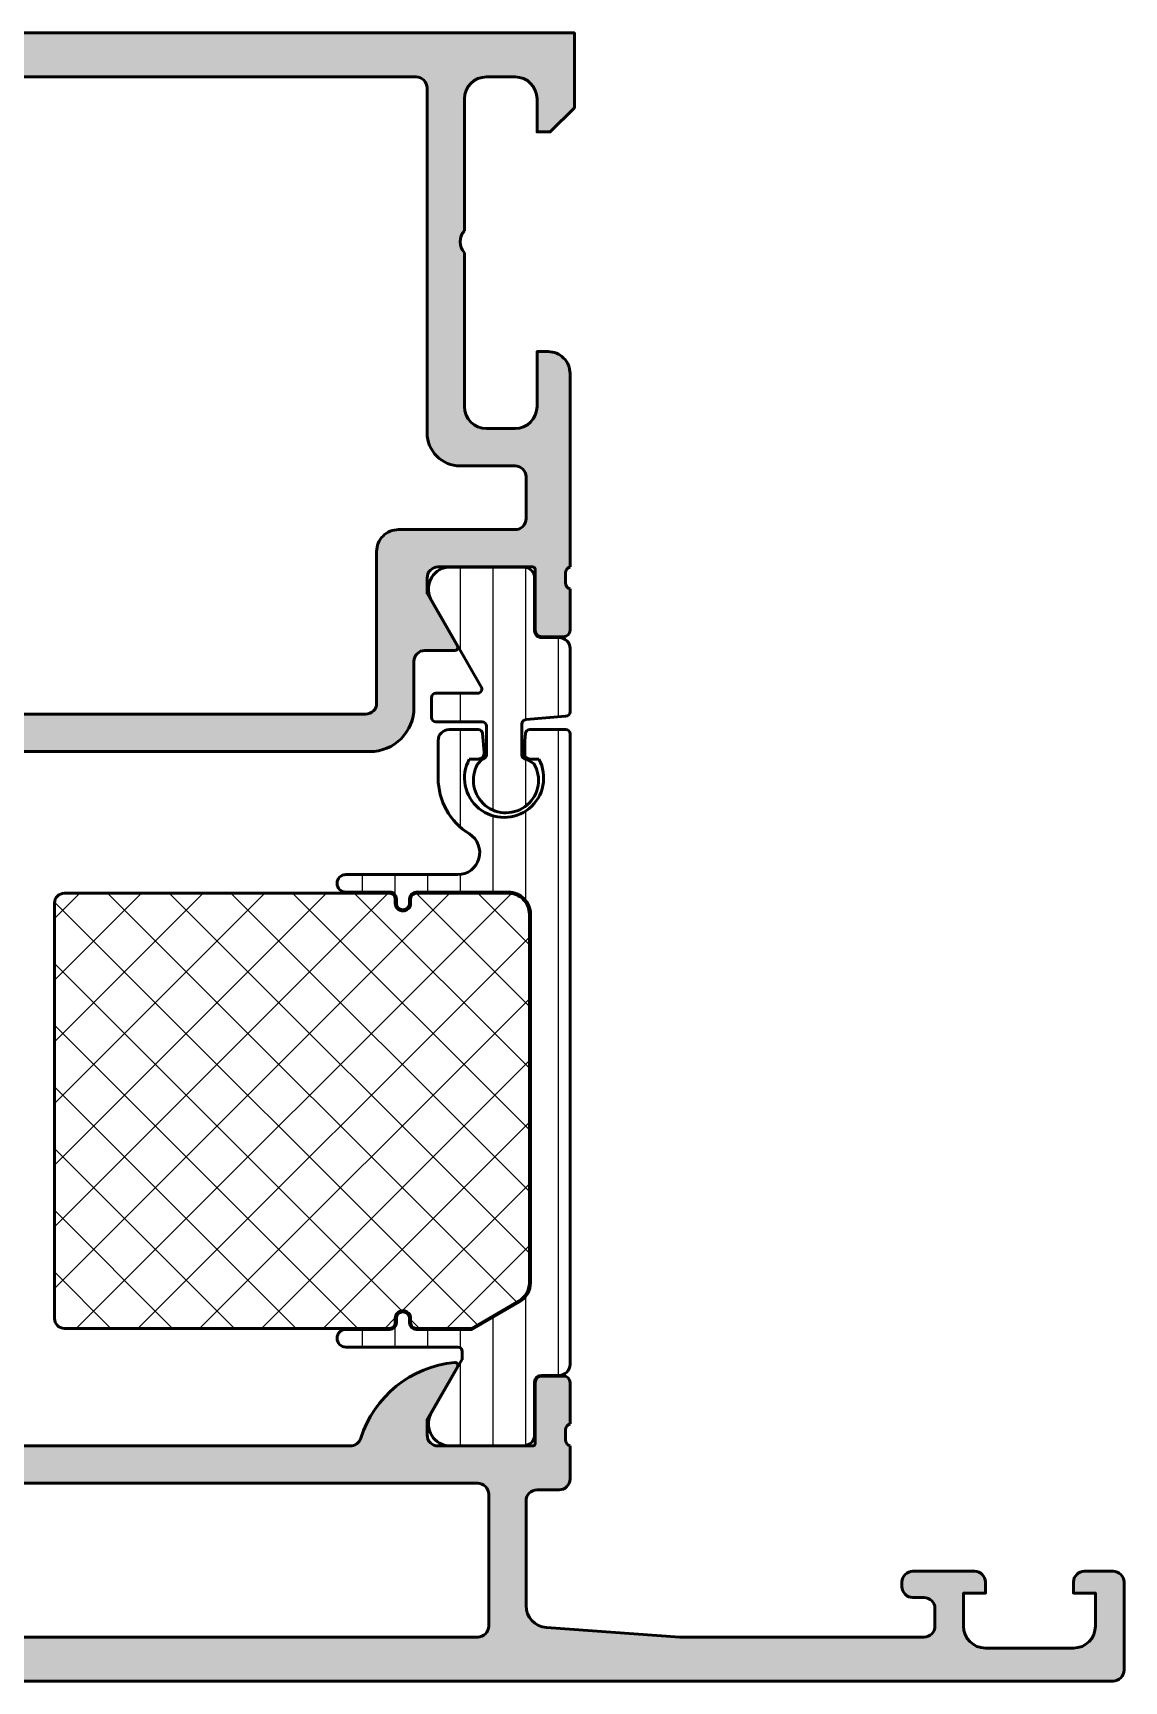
# Model space of a CAD drawing. Extents: x 5 to 103, y 0 to 75.
# Drawn here: x 53.4 to 103, y 0 to 75 of the extents above; entities that cross this region are included whole.
import ezdxf

# ---------------------------------------------------------------- set-up
doc = ezdxf.new("R2010")
doc.units = 0
for name, color, linetype, lineweight in [('0S-Alu contour', 7, 'Continuous', 50), ('0S-Alu hatch', 252, 'Continuous', 25), ('0S-Plastic contour', 254, 'Continuous', 50), ('0S-Plastic hatch', 253, 'Continuous', 25), ('0S-PT contour', 91, 'Continuous', 50), ('0S-PT hatch', 103, 'Continuous', 25)]:
    doc.layers.add(name, color=color, linetype=linetype, lineweight=lineweight)
pattern_1 = [(90, (0, 0), (-1.4859, 0), [])]

# ---------------------------------------------------------------- blocks, each defined once
blk = doc.blocks.new('398150__BE227CD5_5D84_443B_B00A_C9797E81A49F_')
at = {"layer": '0S-Alu hatch'}
h = blk.add_hatch(color=256, dxfattribs=at)
edge = h.paths.add_edge_path()
edge.add_line((20.00026401343152, 66.0000610314205), (20.00026401343143, 65.70002746580934))
edge.add_arc((20.50026401366356, 65.70002746581957), 0.5000000002321201, 180, 269.9982514709477)
edge.add_line((20.50024875486903, 65.20002746582028), (23.00000000000023, 65.20002746582016))
edge.add_line((23.00000000000023, 65.20002746582016), (23.00000000000034, 58.50002936000881))
edge.add_ellipse((22.47497580304791, 58.00002193737366), major_axis=(-0.7250226410780467, 0), ratio=1, start_angle=136.3989482371621, end_angle=223.6019249855907, ccw=False)
edge.add_line((23.00000762035856, 57.50002251648674), (22.99999999875553, 50.69907560280582))
edge.add_ellipse((22.92116355221252, 50.43155501081272), major_axis=(-0.2788950563274118, 0), ratio=1, start_angle=178.8354106259032, end_angle=253.58012358051332, ccw=False)
edge.add_line((23.20000099875554, 50.42588660281435), (23.20000099875553, 49.97229260281433))
edge.add_ellipse((22.92113290311233, 49.96663194333727), major_axis=(-0.2789255417371754, 0), ratio=1, start_angle=106.42459455535851, end_angle=181.1628700728862, ccw=False)
edge.add_line((22.99999999875553, 49.69908860281432), (22.99999999875553, 47.81907760280581))
edge.add_arc((23.29999999875552, 47.81907760280581), 0.2999999999999971, 180, 270.0000000000027)
edge.add_line((23.29999999875554, 47.5190776028058), (24.27997431779832, 47.51907760280581))
edge.add_arc((24.27997431779831, 47.81907760280581), 0.3000000000000043, 270.0000000000027, 360)
edge.add_line((24.57997431779831, 47.81907760280581), (24.5799743177983, 50.57907560280581))
edge.add_ellipse((24.69997431774082, 50.5790756028058), major_axis=(-0.119999999942511, 0), ratio=1, start_angle=270.0000000000017, end_angle=360, ccw=False)
edge.add_line((24.69997431774081, 50.69907560274831), (29.00000000000031, 50.69909644331673))
edge.add_ellipse((29.00001032011099, 50.19910676342771), major_axis=(-0.499989679995526, 0), ratio=1, start_angle=179.9988173777202, end_angle=270.0011826219806, ccw=False)
edge.add_line((29.5, 50.19909644331712), (29.49999999999988, 49.49908423628645))
edge.add_line((29.49999999999988, 49.49908423628645), (28.11175537109273, 47.0945737382387))
edge.add_arc((28.23870596663835, 47.03788335172176), 0.1390332824644127, 155.9366245846284, 266.6097434881934)
edge.add_line((28.2304840087885, 46.89909339155913), (29.59999999875592, 46.89909339155874))
edge.add_ellipse((29.59999999875615, 46.39909339155977), major_axis=(-0.4999999999989626, 0), ratio=1, start_angle=180, end_angle=270.0000000000257, ccw=False)
edge.add_line((30.0999999987551, 46.39909339155979), (30.09999999875603, 44.29876862816139))
edge.add_arc((32.09999999875595, 44.29876862816107), 1.999999999999914, 180, 269.9999999999878)
edge.add_line((32.09999999875552, 42.29876862816116), (68.70000305175542, 42.29876862816077))
edge.add_arc((68.70000305175614, 44.29876862816139), 2.000000000000618, 269.9999999999793, 360)
edge.add_line((70.70000305175677, 44.29876862816139), (70.70000305175678, 46.39909339155868))
edge.add_ellipse((71.20000305175648, 46.39909339155897), major_axis=(-0.4999999999997016, 0), ratio=1, start_angle=270.0000000000456, end_angle=360, ccw=False)
edge.add_line((71.2000030517561, 46.89909339155867), (72.56953430175744, 46.89909339155879))
edge.add_arc((72.56129753257002, 47.0378923476637), 0.1390431392858264, 273.3961299493295, 384.0575019778553)
edge.add_line((72.68826293945314, 47.09457373823826), (71.30001831054585, 49.49908423628612))
edge.add_line((71.30001831054585, 49.49908423628612), (71.30001831054632, 50.19909644332698))
edge.add_ellipse((71.8000030538529, 50.19911170350254), major_axis=(-0.4999847435394639, 0), ratio=1, start_angle=-90.00699432660087, end_angle=0.0017487408159126971, ccw=False)
edge.add_line((71.80006408900441, 50.6990964433166), (76.10002873271398, 50.69907560274825))
edge.add_ellipse((76.10002873271398, 50.57907560274824), major_axis=(-0.1200000000000116, 0), ratio=1, start_angle=180, end_angle=270, ccw=False)
edge.add_line((76.22002873271398, 50.57907560274824), (76.22002873271398, 47.81907760274824))
edge.add_arc((76.52002873271398, 47.81907760274823), 0.2999999999999943, 180, 270)
edge.add_line((76.52002873271398, 47.51907760274824), (77.50000305175676, 47.51907760274824))
edge.add_arc((77.50000305175676, 47.81907760274825), 0.3000000000000078, 270, 360)
edge.add_line((77.80000305175678, 47.81907760274825), (77.80000305175678, 49.69908860275676))
edge.add_ellipse((77.87887014739992, 49.96663194327969), major_axis=(-0.2789255417371315, 0), ratio=1, start_angle=-1.1628700728924741, end_angle=73.57540544464848, ccw=False)
edge.add_line((77.60000205175677, 49.97229260275678), (77.60000205175677, 50.42588660275676))
edge.add_ellipse((77.87883949829981, 50.43155501075514), major_axis=(-0.2788950563274235, 0), ratio=1, start_angle=-73.58012358050843, end_angle=1.16458937409692, ccw=False)
edge.add_line((77.80000305175678, 50.69907560274824), (77.80000305175827, 59.50001525878855))
edge.add_arc((76.80000305164091, 59.50001525878811), 1.000000000117344, 0, 90.00087426481868)
edge.add_line((76.79998779284129, 60.50001525878903), (76.30000305175736, 60.50001525878889))
edge.add_line((76.30000305175736, 60.50001525878889), (76.30000305175794, 58.0000152587889))
edge.add_ellipse((75.29991565428485, 58.00010265625124), major_axis=(-1.000087401291919, 0), ratio=1, start_angle=90.00501389831152, end_angle=179.9949929319336, ccw=False)
edge.add_line((75.30000317096703, 57.00001525878857), (73.99995434284199, 57.00001525878892))
edge.add_ellipse((74.00001314057084, 58.00007405651765), major_axis=(-1.000058799457211, 0), ratio=1, start_angle=0.0033686637580103707, end_angle=89.99663133636528, ccw=False)
edge.add_line((72.99995434284212, 58.00001525878665), (72.99995434284197, 65.00001526018417))
edge.add_ellipse((73.52492478227374, 65.4999836617555), major_axis=(-0.7249568020558169, 0), ratio=1, start_angle=-43.60785378749159, end_angle=43.602621782706706, ccw=False)
edge.add_line((73.00000000000021, 65.99999999929067), (72.99999999999945, 71.9999999999992))
edge.add_ellipse((74.00005492741286, 71.99994507258641), major_axis=(-1.000054928921843, 0), ratio=1, start_angle=270.00314693606, end_angle=359.99685306376585, ccw=False)
edge.add_line((74.00000000000036, 72.99999999999982), (75.30000305175837, 72.9999999999993))
edge.add_ellipse((75.29997722375062, 71.9999741719921), major_axis=(-1.00002582834073, 0), ratio=1, start_angle=180.0014797973691, end_angle=269.9985202023832, ccw=False)
edge.add_line((76.30000305175781, 71.99999999999554), (76.30000305175724, 70.49999999999977))
edge.add_line((76.30000305175724, 70.49999999999977), (76.89999389648327, 70.50000000000027))
edge.add_line((76.89999389648327, 70.50000000000027), (78.00000000000045, 71.6000061035143))
edge.add_line((78.00000000000045, 71.6000061035143), (78, 74.99999999999991))
edge.add_line((78, 74.99999999999991), (30.5002640134316, 74.99999999999973))
edge.add_arc((30.50028493701999, 74.49997907641107), 0.5000209240264388, 90.00239756628012, 179.9976024336429)
edge.add_line((30.00026401343133, 74.50000000000011), (30.00026401343132, 66.99999999999993))
edge.add_ellipse((29.50029453007858, 66.99996948055868), major_axis=(-0.4999694842842396, 0), ratio=1, start_angle=89.9930054588259, end_angle=180.0034974838206, ccw=False)
edge.add_line((29.50023349491744, 66.49999999999997), (20.50026401342632, 66.49999999999923))
edge.add_arc((20.50026401343115, 65.99999999627431), 0.5000000037249209, 90.00000000055367, 179.993005887432)
edge = h.paths.add_edge_path()
edge.add_ellipse((32.20029758276723, 72.499987792968), major_axis=(-0.5000305185099218, 0), ratio=1, start_angle=270.00349684403585, end_angle=359.99650315784504, ccw=False)
edge.add_line((32.20026706518374, 73.00001831054665), (70.80001220309043, 72.99998779317873))
edge.add_ellipse((70.80004272253701, 72.50001830961585), major_axis=(-0.499969484494379, 0), ratio=1, start_angle=179.9930054594119, end_angle=270.0034974844233, ccw=False)
edge.add_line((71.3000122033059, 72.49995727445986), (71.30001220703129, 56.8000106811515))
edge.add_arc((72.80001220703072, 56.8000106811515), 1.499999999999431, 180, 270.0000000000005)
edge.add_line((72.80001220703073, 55.30001068115208), (75.3000030517578, 55.30001068115208))
edge.add_ellipse((75.30000305175776, 54.80001068115246), major_axis=(-0.4999999999996101, 0), ratio=1, start_angle=180, end_angle=269.9999999999951, ccw=False)
edge.add_line((75.80000305175736, 54.80001068115242), (75.80000305175713, 52.89909644331646))
edge.add_ellipse((75.30000305175753, 52.89909644331646), major_axis=(-0.499999999999595, 0), ratio=1, start_angle=90.00000000000807, end_angle=180, ccw=False)
edge.add_line((75.3000030517576, 52.39909644331686), (70.00092949662229, 52.39909644331677))
edge.add_arc((70.0009274475944, 51.39818730625994), 1.000909137058925, 89.99988270598647, 180.0001172906019)
edge.add_line((69.00001831053758, 51.39818525722986), (69.00000305175676, 44.49874116234029))
edge.add_ellipse((68.49999232068394, 44.49878241257775), major_axis=(-0.5000107327743628, 0), ratio=1, start_angle=90.0012296638372, end_angle=179.9952731724382, ccw=False)
edge.add_line((68.50000305175561, 43.99877167991855), (32.29999795146663, 43.99877167991837))
edge.add_ellipse((32.30000868249468, 44.49878036523894), major_axis=(-0.5000086854357254, 0), ratio=1, start_angle=0.004726827561796654, end_angle=89.9987703361254, ccw=False)
edge.add_line((31.79999999876049, 44.49873911517028), (31.79998473998023, 51.39909744789301))
edge.add_arc((30.80001000428273, 51.3990762505277), 0.9999747359221768, 0.0012145502538139, 90.0014491386028)
edge.add_line((30.79998471268178, 52.39905098613004), (25.20000326079588, 52.4003497470638))
edge.add_ellipse((25.20000326079586, 52.90034974706365), major_axis=(-0.4999999999998508, 0), ratio=1, start_angle=0, end_angle=90.00000000000318, ccw=False)
edge.add_line((24.70000326079599, 52.9003497470636), (24.70000326079591, 54.20001458147684))
edge.add_line((24.70000326079591, 54.20001458147684), (25.50000762035859, 55.00001894103898))
edge.add_line((25.50000762035859, 55.00001894103898), (25.50000762035862, 61.00002493940139))
edge.add_line((25.50000762035862, 61.00002493940139), (24.70000326079619, 61.80002929896392))
edge.add_line((24.70000326079619, 61.80002929896392), (24.70001455071077, 64.30001325213192))
edge.add_ellipse((25.20001455071042, 64.30001220703029), major_axis=(-0.5000000000007426, 0), ratio=1, start_angle=270.00000000014654, end_angle=359.9998802401752, ccw=False)
edge.add_line((25.20001455070914, 64.80001220703103), (30.70026706512218, 64.8000122069622))
edge.add_arc((30.70027874519627, 65.80000052695526), 0.9999883200612565, 269.9993307732334, 360.000669226757)
edge.add_line((31.70026706518931, 65.80001220703147), (31.70026706518858, 72.50001831053508))
at = {"layer": '0S-Alu contour', "color": 7}
for points in [[(76.30000305175781, 71.99999999999554), (76.30000305175724, 70.49999999999977), (76.89999389648327, 70.50000000000027), (78.00000000000045, 71.6000061035143), (78, 74.99999999999991), (30.5002640134316, 74.99999999999973)], [(32.20026706518374, 73.00001831054665), (70.80001220309043, 72.99998779317873)], [(74.00000000000036, 72.99999999999982), (75.30000305175837, 72.9999999999993)], [(71.3000122033059, 72.49995727445986), (71.30001220703129, 56.8000106811515)], [(73.00000000000021, 65.99999999929067), (72.99999999999945, 71.9999999999992)], [(72.99995434284212, 58.00001525878665), (72.99995434284197, 65.00001526018417)], [(76.79998779284129, 60.50001525878903), (76.30000305175736, 60.50001525878889), (76.30000305175794, 58.0000152587889)], [(77.80000305175678, 50.69907560274824), (77.80000305175827, 59.50001525878855)], [(75.30000317096703, 57.00001525878857), (73.99995434284199, 57.00001525878892)], [(72.80001220703073, 55.30001068115208), (75.3000030517578, 55.30001068115208)], [(75.80000305175736, 54.80001068115242), (75.80000305175713, 52.89909644331646)], [(75.3000030517576, 52.39909644331686), (70.00092949662229, 52.39909644331677)], [(69.00001831053758, 51.39818525722986), (69.00000305175676, 44.49874116234029)], [(71.80006408900441, 50.6990964433166), (76.10002873271398, 50.69907560274825)], [(76.22002873271398, 50.57907560274824), (76.22002873271398, 47.81907760274824)], [(77.60000205175677, 49.97229260275678), (77.60000205175677, 50.42588660275676)], [(72.68826293945314, 47.09457373823826), (71.30001831054585, 49.49908423628612), (71.30001831054632, 50.19909644332698)], [(77.80000305175678, 47.81907760274825), (77.80000305175678, 49.69908860275676)], [(76.52002873271398, 47.51907760274824), (77.50000305175676, 47.51907760274824)], [(71.2000030517561, 46.89909339155867), (72.56953430175744, 46.89909339155879)], [(70.70000305175677, 44.29876862816139), (70.70000305175678, 46.39909339155868)], [(68.50000305175561, 43.99877167991855), (32.29999795146663, 43.99877167991837)], [(32.09999999875552, 42.29876862816116), (68.70000305175542, 42.29876862816077)]]:
    blk.add_lwpolyline(points, dxfattribs=at)
at = {"layer": '0S-Alu contour', "color": 7, "extrusion": (0, 0, -1)}
for centre, radius, start, end in [((-70.80004272253701, 72.50001830961585), 0.499969484494379, 89.99650251557671, 180.0069945405882), ((-74.00005492741286, 71.99994507258641), 1.000054928921843, 0.0031469362341623, 89.99685306394004), ((-75.29997722375062, 71.9999741719921), 1.00002582834073, 90.0014797976168, 179.9985202026309), ((-73.52492478227374, 65.4999836617555), 0.7249568020558171, 316.3973782172933, 43.60785378749162), ((-74.00001314057084, 58.00007405651765), 1.000058799457211, 270.0033686636347, 359.996631336242), ((-75.29991565428485, 58.00010265625124), 1.000087401291919, 180.0050070680665, 269.9949861016885), ((-75.30000305175776, 54.80001068115246), 0.4999999999996101, 90.00000000000487, 180), ((-75.30000305175753, 52.89909644331646), 0.499999999999595, 180, 269.9999999999919), ((-71.8000030538529, 50.19911170350254), 0.499984743539464, 359.9982512591841, 90.00699432660089), ((-76.10002873271398, 50.57907560274824), 0.1200000000000116, 90, 180), ((-77.87883949829981, 50.43155501075514), 0.2788950563274235, 358.8354106259031, 73.58012358050841), ((-77.87887014739992, 49.96663194327969), 0.2789255417371315, 286.4245945553515, 1.162870072892493), ((-71.20000305175648, 46.39909339155897), 0.4999999999997016, 0, 89.9999999999544), ((-68.49999232068394, 44.49878241257775), 0.5000107327743628, 180.0047268275618, 269.9987703361628)]:
    blk.add_arc(centre, radius, start, end, dxfattribs=at)
at = {"layer": '0S-Alu contour', "color": 7}
for centre, radius, start, end in [((76.80000305164091, 59.50001525878811), 1.000000000117344, 0, 90.00087426481868), ((72.80001220703072, 56.8000106811515), 1.499999999999431, 180, 270.0000000000005), ((70.0009274475944, 51.39818730625994), 1.000909137058925, 89.99988270598647, 180.0001172906019), ((76.52002873271398, 47.81907760274823), 0.2999999999999943, 180, 270), ((77.50000305175676, 47.81907760274825), 0.3000000000000078, 270, 0), ((72.56129753257002, 47.0378923476637), 0.1390431392858264, 273.3961299493295, 24.05750197785528), ((68.70000305175614, 44.29876862816139), 2.000000000000618, 269.9999999999793, 0)]:
    blk.add_arc(centre, radius, start, end, dxfattribs=at)
blk = doc.blocks.new('284683__2AE0C141_EB8D_483A_8C9A_9E45840B934F___3FD61EB9_E285_4A42_8F7D_E4DD36CBAB68_')
at = {"layer": '0S-Plastic hatch'}
h = blk.add_hatch(dxfattribs=at)
h.set_pattern_fill('ANSI31', color=256, scale=0.4680000000000001, angle=45, style=0)
h.set_pattern_definition(pattern_1)
edge = h.paths.add_edge_path()
edge.add_line((77.8, 46.99000289441434), (77.8, 44.10749724866238))
edge.add_ellipse((77.59959598875199, 44.10788902240663), major_axis=(-0.2004043941907454, 0), ratio=1, start_angle=90.11637972491332, end_angle=179.8879914961055, ccw=False)
edge.add_line((77.60000305175781, 43.90748504163113), (75.80000000000001, 43.749983820928))
edge.add_arc((75.80040425744569, 43.5495826454986), 0.2004015831713134, 90.11557923254156, 179.8887919884801)
edge.add_line((75.60000305175781, 43.54997161389674), (75.60000305175781, 42.14997581006374))
edge.add_arc((75.80040704195345, 42.1503675781382), 0.2004043731273281, 180.1120068946615, 269.8858075365129)
edge.add_line((75.80000762939453, 41.9499636030325), (76.15500335693359, 41.75334989719877))
edge.add_ellipse((74.88454751755884, 40.9921021131923), major_axis=(-1.481065909558436, 0), ratio=1, start_angle=-29.650612119182483, end_angle=210.9297307998251, ccw=False)
edge.add_line((73.59741494383803, 41.7247998449501), (73.79999999999998, 41.9499636030325))
edge.add_arc((73.7996034081646, 42.15036475752227), 0.2004015469149797, 270.1133876137157, 359.8887979551078)
edge.add_line((74.00000457763672, 42.14997581006374), (74.00000457763672, 43.44999602795925))
edge.add_arc((73.79964241295914, 43.44961552428631), 0.2003625259806087, 0.108809107625659, 89.89556244690863)
edge.add_line((73.80000762939454, 43.64997771741237), (71.70000915527342, 43.64997771741238))
edge.add_ellipse((71.70040574710883, 43.85037887190214), major_axis=(-0.2004015469149628, 0), ratio=1, start_angle=0.11120204489219532, end_angle=89.8866123862802, ccw=False)
edge.add_line((71.50000457763673, 43.84998992444361), (71.50000457763672, 44.74998382092801))
edge.add_ellipse((71.70042670123115, 44.74957392014646), major_axis=(-0.2004225427559334, 0), ratio=1, start_angle=270.119366005973, end_angle=359.8828195628527, ccw=False)
edge.add_line((71.70000915527343, 44.94999602795926), (73.58757429815566, 44.94999602795926))
edge.add_arc((73.58757429815566, 45.14999602795926), 0.2000000000000011, 270, 389.8798401838257)
edge.add_line((73.76098871630727, 45.24963256531951), (71.51451850190054, 49.15954689441433))
edge.add_ellipse((72.35577115089188, 49.70018181969148), major_axis=(-0.9999960709244738, 0), ratio=1, start_angle=-81.8183919481001, end_angle=32.727016099840796, ccw=False)
edge.add_line((72.21346050190053, 50.68999989441434), (75.69000200000028, 50.69000000000021))
edge.add_ellipse((75.69000463962537, 50.1900040225616), major_axis=(-0.4999959774455691, 0), ratio=1, start_angle=179.9996975182268, end_angle=270.0003024811883, ccw=False)
edge.add_line((76.19000061706397, 50.1900013829314), (76.18966867240607, 47.79004449382738))
edge.add_arc((76.48966866953651, 47.7900030000002), 0.2999999999999989, 179.9920752627072, 269.9999925343822)
edge.add_line((76.48966863044663, 47.4900030000002), (77.3000000651498, 47.49000289441433))
edge.add_ellipse((77.30000000000001, 46.99000289441435), major_axis=(-0.499999999999983, 0), ratio=1, start_angle=180, end_angle=269.99999253438386, ccw=False)
at = {"layer": '0S-Plastic contour', "color": 7}
for points in [[(72.21346050190053, 50.68999989441434), (75.69000200000028, 50.69000000000021)], [(76.19000061706397, 50.1900013829314), (76.18966867240607, 47.79004449382738)], [(73.76098871630727, 45.24963256531951), (71.51451850190054, 49.15954689441433)], [(76.48966863044663, 47.4900030000002), (77.3000000651498, 47.49000289441433)], [(77.8, 46.99000289441434), (77.8, 44.10749724866238)], [(71.50000457763673, 43.84998992444361), (71.50000457763672, 44.74998382092801)], [(71.70000915527343, 44.94999602795926), (73.58757429815566, 44.94999602795926)], [(73.80000762939454, 43.64997771741237), (71.70000915527342, 43.64997771741238)], [(75.60000305175781, 43.54997161389674), (75.60000305175781, 42.14997581006374)], [(77.60000305175781, 43.90748504163113), (75.80000000000001, 43.749983820928)], [(74.00000457763672, 42.14997581006374), (74.00000457763672, 43.44999602795925)], [(73.59741494383803, 41.7247998449501), (73.79999999999998, 41.9499636030325)], [(75.80000762939453, 41.9499636030325), (76.15500335693359, 41.75334989719877)]]:
    blk.add_lwpolyline(points, dxfattribs=at)
at = {"layer": '0S-Plastic contour', "color": 7, "extrusion": (0, 0, -1)}
for centre, radius, start, end in [((-72.35577115089188, 49.70018181969148), 0.9999960709244738, 327.2729839001592, 81.81839194810016), ((-75.69000463962537, 50.1900040225616), 0.4999959774455691, 89.99969751881169, 180.0003024817733), ((-77.30000000000001, 46.99000289441435), 0.499999999999983, 90.00000746561616, 180), ((-71.70042670123115, 44.74957392014646), 0.2004225427559334, 0.1171804371472713, 89.88063399402697), ((-71.70040574710883, 43.85037887190214), 0.2004015469149628, 270.1133876137198, 359.8887979551078), ((-77.59959598875199, 44.10788902240663), 0.2004043941907454, 180.1120085038947, 269.8836202750867), ((-74.88454751755884, 40.9921021131923), 1.481065909558436, 149.0702692001749, 29.65061211918245)]:
    blk.add_arc(centre, radius, start, end, dxfattribs=at)
at = {"layer": '0S-Plastic contour', "color": 7}
for centre, radius, start, end in [((76.48966866953651, 47.7900030000002), 0.2999999999999989, 179.9920752627072, 269.9999925343822), ((73.58757429815566, 45.14999602795926), 0.2000000000000011, 270, 29.87984018382567), ((73.79964241295914, 43.44961552428631), 0.2003625259806087, 0.108809107625659, 89.89556244690863), ((75.80040425744569, 43.5495826454986), 0.2004015831713134, 90.11557923254156, 179.8887919884801), ((73.7996034081646, 42.15036475752227), 0.2004015469149797, 270.1133876137157, 359.8887979551078), ((75.80040704195345, 42.1503675781382), 0.2004043731273281, 180.1120068946615, 269.8858075365129)]:
    blk.add_arc(centre, radius, start, end, dxfattribs=at)
blk = doc.blocks.new('284683__E2A572C3_6AFB_42A9_B29A_91910D8091E5___CD5614D4_11EB_420F_AAA9_4CB25CCFB5C0_')
at = {"layer": '0S-Plastic hatch'}
h = blk.add_hatch(dxfattribs=at)
h.set_pattern_fill('ANSI31', color=256, scale=0.4680000000000001, angle=45, style=0)
h.set_pattern_definition(pattern_1)
edge = h.paths.add_edge_path()
edge.add_line((77.8000061035188, 43.09995264472375), (77.7999999850715, 14.4099968933767))
edge.add_ellipse((77.29999998507151, 14.40999700000719), major_axis=(-0.5000000000000114, 0), ratio=1, start_angle=90.00000000000159, end_angle=179.9999878056733, ccw=False)
edge.add_line((77.29999998507152, 13.90999700000718), (76.48966866666667, 13.90999700000718))
edge.add_arc((76.48966866666667, 13.60999700000718), 0.3000000000000024, 90, 180)
edge.add_line((76.18966866666669, 13.60999700000718), (76.1900006170637, 11.20999861707087))
edge.add_ellipse((75.69000463962507, 11.20999597744581), major_axis=(-0.4999959774455975, 0), ratio=1, start_angle=89.99969751881491, end_angle=180.0003024817733, ccw=False)
edge.add_line((75.690002, 10.71000000000718), (72.21346050190054, 10.71000000000718))
edge.add_ellipse((72.35577115089187, 11.69981807473003), major_axis=(-0.9999960709244685, 0), ratio=1, start_angle=-32.72701609984108, end_angle=81.81839194810169, ccw=False)
edge.add_line((71.51451850190054, 12.24045300000718), (72.89999694824218, 14.64017239078969))
edge.add_line((72.89999694824218, 14.64017239078969), (72.89999694824218, 14.99996490500277))
edge.add_arc((72.69999694824217, 14.99996490500283), 0.1999999999999887, 0, 89.99999999998371)
edge.add_line((72.69999694824224, 15.19996490500282), (67.60000915527343, 15.19996490500284))
edge.add_ellipse((67.60000915527343, 15.5999588014872), major_axis=(-0.3999938964843626, 0), ratio=1, start_angle=-90, end_angle=90, ccw=False)
edge.add_line((67.60000915527343, 15.99995269797157), (69.60001220703128, 15.99995269797168))
edge.add_arc((69.60001220703114, 16.29995269797143), 0.2999999999999825, 270.0000000000271, 360)
edge.add_line((69.90001220703112, 16.29995269797143), (69.90001220703112, 16.49995269797145))
edge.add_ellipse((70.20000762939446, 16.49995269797145), major_axis=(-0.2999954223633381, 0), ratio=1, start_angle=180, end_angle=360, ccw=False)
edge.add_line((70.5000030517578, 16.49995269797145), (70.5000030517578, 16.29995269797152))
edge.add_arc((70.80000305175786, 16.29995269797152), 0.3000000000000682, 180, 270)
edge.add_line((70.80000305175786, 15.99995269797145), (73.32622070312499, 15.99995269797145))
edge.add_line((73.32622070312499, 15.99995269797145), (75.49992370605463, 17.2546844455662))
edge.add_arc((74.9999174303363, 18.12079275910136), 1.000074940458192, 299.997936363888, 359.9988858904897)
edge.add_line((75.99999237060543, 18.12077331275355), (76.00000498066055, 34.89997603090237))
edge.add_arc((75.00000498066115, 34.89997711203396), 0.9999999999999939, 359.9999380557947, 450.0000000000016)
edge.add_line((75.0000049806611, 35.89997711203395), (70.80000305175776, 35.89997711203395))
edge.add_arc((70.80000305175786, 35.5999771120339), 0.300000000000054, 90.000000000019, 180)
edge.add_line((70.5000030517578, 35.5999771120339), (70.50000305175767, 35.39997711203395))
edge.add_ellipse((70.20000762939446, 35.39997711203395), major_axis=(-0.2999954223632244, 0), ratio=1, start_angle=0, end_angle=180, ccw=False)
edge.add_line((69.90001220703124, 35.39997711203395), (69.90001220703124, 35.599977112034))
edge.add_arc((69.60001220703128, 35.59997711203389), 0.299999999999954, 0, 90.00000000002171)
edge.add_line((69.60001220703117, 35.89997711203384), (67.60000915527343, 35.89997711203398))
edge.add_ellipse((67.60000915527343, 36.2999710085184), major_axis=(-0.3999938964844176, 0), ratio=1, start_angle=-90, end_angle=90, ccw=False)
edge.add_line((67.60000915527343, 36.69996490500281), (72.69281605382145, 36.69996490500281))
edge.add_arc((72.69281605382146, 37.69996490500277), 0.9999999999999452, 269.9999999999992, 418.2116693563893)
edge.add_ellipse((74.79994680596819, 41.09996490402611), major_axis=(-3.000000000000209, 0), ratio=1, start_angle=-0.003997086741776457, end_angle=58.211669356388086, ccw=False)
edge.add_line((71.79994681326815, 41.10017419099833), (71.8000061035155, 42.79995269797152))
edge.add_ellipse((72.30000610351568, 42.79995269797145), major_axis=(-0.5000000000001849, 0), ratio=1, start_angle=269.9999999999951, end_angle=360, ccw=False)
edge.add_line((72.30000610351573, 43.29995269797163), (73.62602147500009, 43.29995269797161))
edge.add_ellipse((73.62602147500009, 43.09995269797162), major_axis=(-0.1999999999999957, 0), ratio=1, start_angle=185.0001565526414, end_angle=270, ccw=False)
edge.add_line((73.82526036698954, 43.1173843909134), (73.89886444150301, 42.27611244441566))
edge.add_ellipse((73.60000610351877, 42.24996490500294), major_axis=(-0.3000000000000717, 0), ratio=1, start_angle=89.99999999999733, end_angle=185.0001565526466, ccw=False)
edge.add_line((73.60000610351875, 41.94996490500288), (73.213283641229, 41.94996490500281))
edge.add_arc((74.79994680596798, 41.09996490402614), 1.799999999999962, 151.8213572242008, 388.1786427757992)
edge.add_line((76.38660997070696, 41.94996490500281), (76.00000610351874, 41.94996490500293))
edge.add_ellipse((76.00000610351871, 42.24996490500299), major_axis=(-0.3000000000000611, 0), ratio=1, start_angle=-5.000156552634678, end_angle=90.00000000000551, ccw=False)
edge.add_line((75.70114776553447, 42.27611244441564), (75.77475184004783, 43.11738439091334))
edge.add_ellipse((75.97399073203749, 43.09995269797142), major_axis=(-0.2000000000002267, 0), ratio=1, start_angle=269.99999999999187, end_angle=354.9998434473279, ccw=False)
edge.add_line((75.97399073203752, 43.29995269797165), (77.60000610351875, 43.29995269797164))
edge.add_ellipse((77.6000061035188, 43.09995269797163), major_axis=(-0.2000000000000028, 0), ratio=1, start_angle=180.0000152727673, end_angle=270.0000000000122, ccw=False)
at = {"layer": '0S-Plastic contour', "color": 7}
for points in [[(71.79994681326815, 41.10017419099833), (71.8000061035155, 42.79995269797152)], [(72.30000610351573, 43.29995269797163), (73.62602147500009, 43.29995269797161)], [(73.82526036698954, 43.1173843909134), (73.89886444150301, 42.27611244441566)], [(75.70114776553447, 42.27611244441564), (75.77475184004783, 43.11738439091334)], [(75.97399073203752, 43.29995269797165), (77.60000610351875, 43.29995269797164)], [(77.8000061035188, 43.09995264472375), (77.7999999850715, 14.4099968933767)], [(73.60000610351875, 41.94996490500288), (73.213283641229, 41.94996490500281)], [(76.38660997070696, 41.94996490500281), (76.00000610351874, 41.94996490500293)], [(67.60000915527343, 36.69996490500281), (72.69281605382145, 36.69996490500281)], [(69.60001220703117, 35.89997711203384), (67.60000915527343, 35.89997711203398)], [(69.90001220703124, 35.39997711203395), (69.90001220703124, 35.599977112034)], [(70.5000030517578, 35.5999771120339), (70.50000305175767, 35.39997711203395)], [(75.0000049806611, 35.89997711203395), (70.80000305175776, 35.89997711203395)], [(75.99999237060543, 18.12077331275355), (76.00000498066055, 34.89997603090237)], [(70.80000305175786, 15.99995269797145), (73.32622070312499, 15.99995269797145), (75.49992370605463, 17.2546844455662)], [(67.60000915527343, 15.99995269797157), (69.60001220703128, 15.99995269797168)], [(69.90001220703112, 16.29995269797143), (69.90001220703112, 16.49995269797145)], [(70.5000030517578, 16.49995269797145), (70.5000030517578, 16.29995269797152)], [(72.69999694824224, 15.19996490500282), (67.60000915527343, 15.19996490500284)], [(71.51451850190054, 12.24045300000718), (72.89999694824218, 14.64017239078969), (72.89999694824218, 14.99996490500277)], [(76.18966866666669, 13.60999700000718), (76.1900006170637, 11.20999861707087)], [(77.29999998507152, 13.90999700000718), (76.48966866666667, 13.90999700000718)], [(75.690002, 10.71000000000718), (72.21346050190054, 10.71000000000718)]]:
    blk.add_lwpolyline(points, dxfattribs=at)
at = {"layer": '0S-Plastic contour', "color": 7, "extrusion": (0, 0, -1)}
for centre, radius, start, end in [((-72.30000610351568, 42.79995269797145), 0.5000000000001849, 0, 90.00000000000487), ((-73.62602147500009, 43.09995269797162), 0.1999999999999957, 90, 174.9998434473586), ((-75.97399073203749, 43.09995269797142), 0.2000000000002267, 5.000156552672089, 90.00000000000813), ((-77.6000061035188, 43.09995269797163), 0.2000000000000028, 89.99999999998779, 179.9999847272327), ((-73.60000610351877, 42.24996490500294), 0.3000000000000717, 174.9998434473534, 270.0000000000027), ((-76.00000610351871, 42.24996490500299), 0.3000000000000611, 269.9999999999945, 5.000156552634721), ((-74.79994680596819, 41.09996490402611), 3.000000000000209, 301.7883306436119, 0.0039970867418171), ((-67.60000915527343, 36.2999710085184), 0.3999938964844176, 270, 90), ((-70.20000762939446, 35.39997711203395), 0.2999954223632244, 180, 0), ((-70.20000762939446, 16.49995269797145), 0.2999954223633381, 0, 180), ((-67.60000915527343, 15.5999588014872), 0.3999938964843626, 270, 90), ((-77.29999998507151, 14.40999700000719), 0.5000000000000114, 180.0000121943268, 269.9999999999984), ((-72.35577115089187, 11.69981807473003), 0.9999960709244685, 278.1816080518983, 32.72701609984105), ((-75.69000463962507, 11.20999597744581), 0.4999959774455975, 179.9996975182267, 270.0003024811851)]:
    blk.add_arc(centre, radius, start, end, dxfattribs=at)
at = {"layer": '0S-Plastic contour', "color": 7}
for centre, radius, start, end in [((74.79994680596798, 41.09996490402614), 1.799999999999962, 151.8213572242008, 28.1786427757992), ((72.69281605382146, 37.69996490500277), 0.9999999999999452, 269.9999999999992, 58.21166935638935), ((69.60001220703128, 35.59997711203389), 0.299999999999954, 0, 90.00000000002171), ((70.80000305175786, 35.5999771120339), 0.300000000000054, 90.000000000019, 180), ((75.00000498066115, 34.89997711203396), 0.9999999999999939, 359.9999380557947, 90.0000000000016), ((74.9999174303363, 18.12079275910136), 1.000074940458192, 299.997936363888, 359.9988858904897), ((69.60001220703114, 16.29995269797143), 0.2999999999999825, 270.0000000000271, 0), ((70.80000305175786, 16.29995269797152), 0.3000000000000682, 180, 270), ((72.69999694824217, 14.99996490500283), 0.1999999999999887, 0, 89.99999999998371), ((76.48966866666667, 13.60999700000718), 0.3000000000000024, 90, 180)]:
    blk.add_arc(centre, radius, start, end, dxfattribs=at)
blk = doc.blocks.new('382690__CADE4291_1EC6_45D2_B840_86BB396E8E87_')
at = {"layer": '0S-PT hatch'}
h = blk.add_hatch(dxfattribs=at)
h.set_pattern_fill('ANSI37', color=256, scale=0.625, angle=90, style=0)
h.set_pattern_definition([(135, (0, 0), (-1.403165018917055, -1.403165018917055), []), (225, (0, 0), (1.403165018917055, -1.403165018917055), [])])
edge = h.paths.add_edge_path()
edge.add_line((54.35001373236632, 35.3999537940763), (54.35001373236644, 16.49997601591455))
edge.add_arc((54.80003705086701, 16.49997601592822), 0.4500233185005769, 180, 270.0000000000932)
edge.add_line((54.80003705086775, 16.04995269742764), (69.60001220703128, 16.04995269797168))
edge.add_arc((69.60001220703126, 16.29995269797166), 0.2499999999999858, 270.0000000000065, 360)
edge.add_line((69.85001220703124, 16.29995269797166), (69.85001220703124, 16.49995269797154))
edge.add_ellipse((70.20000762939452, 16.49995269797151), major_axis=(-0.3499954223632784, 0), ratio=1, start_angle=180, end_angle=360, ccw=False)
edge.add_line((70.5500030517578, 16.49995269797151), (70.55000305175781, 16.29995269797159))
edge.add_arc((70.80000305175793, 16.29995269797158), 0.2500000000001279, 180, 270.0000000000065)
edge.add_line((70.80000305175795, 16.04995269797145), (73.31282561282865, 16.04995269797156))
edge.add_line((73.31282561282865, 16.04995269797156), (75.47488214367323, 17.2979617232433))
edge.add_arc((74.99991743035989, 18.12079275908795), 0.9500749404347045, 299.9949336258056, 360.0000430627042)
edge.add_line((75.94999237079432, 18.12079347315095), (75.95000498066086, 34.89997639808116))
edge.add_arc((75.00000498066079, 34.89997711203383), 0.9500000000003421, 359.9999569457602, 449.9999999999871)
edge.add_line((75.000004980661, 35.84997711203417), (70.80000305175778, 35.84997711203396))
edge.add_arc((70.80000305175778, 35.59997711203396), 0.25, 90, 180)
edge.add_line((70.55000305175778, 35.59997711203396), (70.5500030517578, 35.39997711203407))
edge.add_ellipse((70.20000762939452, 35.39997711203407), major_axis=(-0.3499954223632784, 0), ratio=1, start_angle=0, end_angle=180, ccw=False)
edge.add_line((69.85001220703124, 35.39997711203407), (69.85001220703124, 35.59997711203389))
edge.add_arc((69.60001220703106, 35.59997711203389), 0.2500000000001776, 0, 89.99999999789605)
edge.add_line((69.60001220704024, 35.84997711203406), (54.80003705086586, 35.84997711257766))
edge.add_arc((54.80003705086677, 35.39995379407721), 0.4500233185004419, 90.0000000001158, 180)
at = {"layer": '0S-PT contour', "color": 7}
for points in [[(54.35001373236632, 35.3999537940763), (54.35001373236644, 16.49997601591455)], [(69.60001220704024, 35.84997711203406), (54.80003705086586, 35.84997711257766)], [(69.85001220703124, 35.39997711203407), (69.85001220703124, 35.59997711203389)], [(70.55000305175778, 35.59997711203396), (70.5500030517578, 35.39997711203407)], [(75.000004980661, 35.84997711203417), (70.80000305175778, 35.84997711203396)], [(75.94999237079432, 18.12079347315095), (75.95000498066086, 34.89997639808116)], [(70.80000305175795, 16.04995269797145), (73.31282561282865, 16.04995269797156), (75.47488214367323, 17.2979617232433)], [(54.80003705086775, 16.04995269742764), (69.60001220703128, 16.04995269797168)], [(69.85001220703124, 16.29995269797166), (69.85001220703124, 16.49995269797154)], [(70.5500030517578, 16.49995269797151), (70.55000305175781, 16.29995269797159)]]:
    blk.add_lwpolyline(points, dxfattribs=at)
for centre, radius, start, end in [((54.80003705086677, 35.39995379407721), 0.4500233185004419, 90.0000000001158, 180), ((69.60001220703106, 35.59997711203389), 0.2500000000001776, 0, 89.99999999789605), ((70.80000305175778, 35.59997711203396), 0.25, 90, 180), ((75.00000498066079, 34.89997711203383), 0.9500000000003421, 359.9999569457602, 89.99999999998715), ((74.99991743035989, 18.12079275908795), 0.9500749404347045, 299.9949336258056, 4.30627041987e-05), ((54.80003705086701, 16.49997601592822), 0.4500233185005769, 180, 270.0000000000932), ((69.60001220703126, 16.29995269797166), 0.2499999999999858, 270.0000000000065, 0), ((70.80000305175793, 16.29995269797158), 0.2500000000001279, 180, 270.0000000000065)]:
    blk.add_arc(centre, radius, start, end, dxfattribs=at)
at = {"layer": '0S-PT contour', "color": 7, "extrusion": (0, 0, -1)}
for centre, start, end in [((-70.20000762939452, 35.39997711203407), 180, 0), ((-70.20000762939452, 16.49995269797151), 0, 180)]:
    blk.add_arc(centre, 0.3499954223632784, start, end, dxfattribs=at)
blk = doc.blocks.new('398160__D07EAF31_8A56_41E0_A071_14115BAAF5D2_')
at = {"layer": '0S-Alu hatch'}
h = blk.add_hatch(color=256, dxfattribs=at)
edge = h.paths.add_edge_path()
edge.add_line((19.99999999999988, 10.20000000000033), (19.99999999999993, 2.499954223632879))
edge.add_ellipse((19.50001288381156, 2.49998711710435), major_axis=(-0.4999871172703766, 0), ratio=1, start_angle=89.99852358593569, end_angle=179.9962305886744, ccw=False)
edge.add_line((19.50000000000025, 1.999999999999971), (14.10000610351528, 2))
edge.add_ellipse((14.09999322193948, 2.499987118423747), major_axis=(-0.4999871185896869, 0), ratio=1, start_angle=-0.0014761578452748836, end_angle=90.0014761578837, ccw=False)
edge.add_line((13.60000610351574, 2.499999999999209), (13.60000610351574, 4.499999999999886))
edge.add_arc((13.10001898576902, 4.500005252997237), 0.499987117774302, 359.9993980350857, 450.0014762355664)
edge.add_line((13.10000610351535, 4.999992370605582), (11.79998779296885, 5.000000000000227))
edge.add_arc((11.8000428965251, 4.499944896443885), 0.5000551065924163, 90.00631370657759, 179.9936862934301)
edge.add_line((11.29998779296875, 4.500000000000067), (11.29998779296875, 4))
edge.add_line((11.29998779296875, 4), (12.29998779296866, 3.999999999999886))
edge.add_line((12.29998779296866, 3.999999999999886), (12.29998779296885, 2.499999999999971))
edge.add_ellipse((11.30001886433126, 2.499968928637699), major_axis=(-0.9999689291203152, 0), ratio=1, start_angle=89.99821968674718, end_angle=180.0017803131609, ccw=False)
edge.add_line((11.29998779296873, 1.500000000000113), (7.299987792968764, 1.499999999999886))
edge.add_ellipse((7.300030971468416, 2.500043178499439), major_axis=(-1.000043179431704, 0), ratio=1, start_angle=0.00247383901108833, end_angle=89.99752616102239, ccw=False)
edge.add_line((6.299987792968863, 2.499999999999197), (6.29998779296875, 4))
edge.add_line((6.29998779296875, 4), (7.29998779296875, 4))
edge.add_line((7.29998779296875, 4), (7.29998779296875, 4.5))
edge.add_arc((6.799995227619376, 4.500007434650747), 0.499992565404641, 359.9991480391321, 450.0008519608855)
edge.add_line((6.79998779296865, 5.000000000000113), (5.500000000000341, 4.999999999999999))
edge.add_arc((5.500002740867714, 4.499997259132205), 0.5000027408753117, 90.00031407854368, 179.9996859215192)
edge.add_line((4.999999999999914, 4.49999999999903), (5, 0.4999923706056837))
edge.add_arc((5.499987117746528, 0.4999871176080123), 0.4999871177741112, 179.9993980350857, 270.0014762355551)
edge.add_line((5.500000000000099, -1.421e-13), (102.5000000000002, 0))
edge.add_arc((102.4999605299358, 0.5000394700641664), 0.5000394716219294, 270.0045225791914, 359.9954774207697)
edge.add_line((103, 0.4999999999994327), (103, 4.500000000000113))
edge.add_arc((102.499944896444, 4.499944896443992), 0.5000551065920753, 0.0063137065699082, 89.99368629343707)
edge.add_line((102.5000000000001, 5), (101.1999816894531, 5))
edge.add_arc((101.1999844303207, 4.499997259132371), 0.5000027408751412, 90.00031407856972, 179.9996859215192)
edge.add_line((100.6999816894531, 4.499999999999195), (100.6999816894531, 4))
edge.add_line((100.6999816894531, 4), (101.6999816894533, 3.999999999999886))
edge.add_line((101.6999816894533, 3.999999999999886), (101.6999816894532, 2.500000000000114))
edge.add_ellipse((100.6999618663053, 2.500019823147924), major_axis=(-1.000019823344426, 0), ratio=1, start_angle=90.0011357601885, end_angle=179.9988642393878, ccw=False)
edge.add_line((100.699981689453, 1.499999999999971), (96.69998168945325, 1.5))
edge.add_ellipse((96.7000015126009, 2.500019823147665), major_axis=(-1.000019823344139, 0), ratio=1, start_angle=0.0011357599706229848, end_angle=89.9988642398173, ccw=False)
edge.add_line((95.69998168945322, 2.500000000003737), (95.69998168945335, 4))
edge.add_line((95.69998168945335, 4), (96.69998168945312, 4))
edge.add_line((96.69998168945312, 4), (96.69998168945312, 4.5))
edge.add_arc((96.1999789485854, 4.499997259132271), 0.5000027408752407, 0.0003140784807261, 89.9996859214417)
edge.add_line((96.1999816894529, 5), (93.39999389648445, 5.000000000000227))
edge.add_arc((93.39998646183373, 4.500007434650789), 0.4999925654047121, 89.99914803911285, 180.0008519608678)
edge.add_line((92.89999389648428, 4.500000000000217), (92.89999389648412, 4.299995422363622))
edge.add_arc((93.3999839343524, 4.299985460231547), 0.4999900379675119, 179.9988584008714, 270.0011415989659)
edge.add_line((93.39999389648426, 3.799995422363281), (93.89999389648438, 3.799995422363281))
edge.add_ellipse((93.8999605088621, 3.299962034740979), major_axis=(-0.5000333887369609, 0), ratio=1, start_angle=180.0038256842582, end_angle=269.9961743157757, ccw=False)
edge.add_line((94.39999389648438, 3.299995422363575), (94.39999389648462, 2.500000000000115))
edge.add_ellipse((93.89996975672952, 2.500024139755088), major_axis=(-0.5000241403377834, 0), ratio=1, start_angle=90.00276607861281, end_angle=179.9972339216146, ccw=False)
edge.add_line((93.8999938964845, 2), (82.80022882887457, 1.999999999999885))
edge.add_line((82.80022882887457, 1.999999999999885), (76.72897028395325, 2.433654785156335))
edge.add_ellipse((76.8002187588579, 3.431103287537246), major_axis=(-0.9999899299883777, 0), ratio=1, start_angle=-0.00018791943909945985, end_angle=85.91426015697311, ccw=False)
edge.add_line((75.80022882887489, 3.431106567351014), (75.80022882884748, 8.199999999972045))
edge.add_ellipse((76.30021594662188, 8.20000525296959), major_axis=(-0.4999871178019903, 0), ratio=1, start_angle=-90.00147623553062, end_angle=0.0006019649143240713, ccw=False)
edge.add_line((76.30022882887523, 8.699992370605626), (77.30022882887513, 8.700000000000044))
edge.add_arc((77.30024171112872, 9.199987117607957), 0.4999871177738706, 269.9985237644433, 360.0006019655197)
edge.add_line((77.80022882887499, 9.19999237060748), (77.80022882887506, 10.69999999999953))
edge.add_ellipse((77.87906527541816, 10.96752059199265), major_axis=(-0.2788950563274496, 0), ratio=1, start_angle=-1.1645893740948168, end_angle=73.58012358050121, ccw=False)
edge.add_line((77.60022782887509, 10.97318899999101), (77.60022782887509, 11.42678299999102))
edge.add_ellipse((77.87909592451824, 11.43244365946809), major_axis=(-0.2789255417371294, 0), ratio=1, start_angle=-73.57540544464541, end_angle=1.1628700728887225, ccw=False)
edge.add_line((77.80022882887506, 11.69998699999102), (77.80022882887506, 13.57999799999953))
edge.add_arc((77.50022882887507, 13.57999799999953), 0.3000000000000078, 0, 89.99999999999729)
edge.add_line((77.50022882887508, 13.87999799999954), (76.52025450983228, 13.87999799999954))
edge.add_arc((76.52025450983228, 13.57999799999954), 0.3000000000000007, 90, 180)
edge.add_line((76.22025450983229, 13.57999799999954), (76.2202545098323, 10.81999999999954))
edge.add_ellipse((76.10025450983302, 10.81999999999954), major_axis=(-0.1199999999992798, 0), ratio=1, start_angle=90, end_angle=180, ccw=False)
edge.add_line((76.10025450983302, 10.70000000000026), (71.80022882887533, 10.6999999999999))
edge.add_ellipse((71.80022882887522, 11.20000000000024), major_axis=(-0.5000000000003393, 0), ratio=1, start_angle=0, end_angle=90.00000000001302, ccw=False)
edge.add_line((71.30022882887486, 11.20000000000024), (71.30022882887499, 11.89999999999958))
edge.add_line((71.30022882887499, 11.89999999999958), (72.68172428649721, 14.29282032302786))
edge.add_arc((72.56210904422679, 14.36188021535191), 0.138119784648036, 329.9999999999867, 455.6225775507823)
edge.add_arc((73.0384520700464, 9.523391138150355), 5.000000000001532, 95.62257755076278, 162.2515836438997)
edge.add_ellipse((67.8002288288726, 11.19999999999884), major_axis=(-0.4999999999986834, 0), ratio=1, start_angle=90.00000000023613, end_angle=162.2515836441579, ccw=False)
edge.add_line((67.80022882887467, 10.70000000000016), (32.99996948242192, 10.70000000000004))
edge.add_ellipse((32.99996948242323, 11.1999999999987), major_axis=(-0.4999999999986571, 0), ratio=1, start_angle=17.748416355917698, end_angle=89.99999999985022, ccw=False)
edge.add_arc((27.76174624124943, 9.523391138150455), 5.000000000001467, 17.74841635609021, 84.37742244922636)
edge.add_arc((28.23808926707016, 14.36188021535152), 0.1381197846483488, 84.37742244930148, 210.0000000000308)
edge.add_line((28.1184740247995, 14.29282032302728), (29.49996948242191, 11.90000000000003))
edge.add_line((29.49996948242191, 11.90000000000003), (29.49996948242178, 11.20000000000013))
edge.add_ellipse((28.99996948242178, 11.20000000000003), major_axis=(-0.4999999999999929, 0), ratio=1, start_angle=90.00000000000728, end_angle=180, ccw=False)
edge.add_line((28.99996948242185, 10.70000000000004), (24.69994380146463, 10.70000000000016))
edge.add_ellipse((24.69994380146463, 10.82000000000021), major_axis=(-0.1200000000000543, 0), ratio=1, start_angle=0, end_angle=89.9999999999967, ccw=False)
edge.add_line((24.57994380146458, 10.8200000000002), (24.57994380146458, 13.57999800000022))
edge.add_arc((24.27994380146456, 13.57999800000021), 0.3000000000000131, 0, 90)
edge.add_line((24.27994380146456, 13.87999800000022), (23.29996948242177, 13.87999800000022))
edge.add_arc((23.29996948242179, 13.57999800000023), 0.2999999999999971, 90.00000000000273, 180)
edge.add_line((22.99996948242179, 13.57999800000023), (22.99996948242178, 11.69998699999167))
edge.add_ellipse((22.92110238677862, 11.43244365946871), major_axis=(-0.2789255417371685, 0), ratio=1, start_angle=178.8371299271145, end_angle=253.57540544464848, ccw=False)
edge.add_line((23.1999704824218, 11.42678299999166), (23.19997048242178, 10.97318899999173))
edge.add_ellipse((22.92113303587873, 10.96752059199333), major_axis=(-0.2788950563274312, 0), ratio=1, start_angle=106.4198764194924, end_angle=181.1645893741032, ccw=False)
edge.add_line((22.99996948242178, 10.70000000000021), (20.5, 10.70000000000018))
edge.add_arc((20.50000274086754, 10.19999725913253), 0.5000027408751696, 90.00031407856319, 179.9996859215192)
edge = h.paths.add_edge_path()
edge.add_line((21.69998779296884, 2.499999999999971), (21.69998779296859, 8.500004577636759))
edge.add_ellipse((22.19998779296858, 8.500004577636785), major_axis=(-0.5000000000000018, 0), ratio=1, start_angle=270, end_angle=360, ccw=False)
edge.add_line((22.19998779296858, 9.000004577636785), (73.60021051832835, 9.000004577636558))
edge.add_ellipse((73.6002179529791, 8.50001201228728), major_axis=(-0.4999925654045522, 0), ratio=1, start_angle=179.9991480391322, end_angle=270.0008519608888, ccw=False)
edge.add_line((74.1002105183284, 8.500004577636556), (74.10021051832814, 2.500000000000374))
edge.add_ellipse((73.60023358171026, 2.499976936617767), major_axis=(-0.4999769371498254, 0), ratio=1, start_angle=89.99735700917779, end_angle=180.0026429908802, ccw=False)
edge.add_line((73.60021051832815, 1.999999999999886), (22.19998779296881, 2))
edge.add_ellipse((22.19997491139256, 2.499987118423717), major_axis=(-0.4999871185896573, 0), ratio=1, start_angle=-0.0014761580922026951, end_angle=90.00147615793583, ccw=False)
at = {"layer": '0S-Alu contour', "color": 7}
for points in [[(71.30022882887486, 11.20000000000024), (71.30022882887499, 11.89999999999958), (72.68172428649721, 14.29282032302786)], [(76.22025450983229, 13.57999799999954), (76.2202545098323, 10.81999999999954)], [(77.50022882887508, 13.87999799999954), (76.52025450983228, 13.87999799999954)], [(77.80022882887506, 11.69998699999102), (77.80022882887506, 13.57999799999953)], [(77.60022782887509, 10.97318899999101), (77.60022782887509, 11.42678299999102)], [(67.80022882887467, 10.70000000000016), (32.99996948242192, 10.70000000000004)], [(76.10025450983302, 10.70000000000026), (71.80022882887533, 10.6999999999999)], [(77.80022882887499, 9.19999237060748), (77.80022882887506, 10.69999999999953)], [(22.19998779296858, 9.000004577636785), (73.60021051832835, 9.000004577636558)], [(74.1002105183284, 8.500004577636556), (74.10021051832814, 2.500000000000375)], [(76.30022882887523, 8.699992370605626), (77.30022882887513, 8.700000000000044)], [(75.80022882887489, 3.431106567351014), (75.80022882884748, 8.199999999972045)], [(96.1999816894529, 5), (93.39999389648445, 5.000000000000227)], [(102.5000000000001, 5), (101.1999816894531, 5)], [(92.89999389648428, 4.500000000000217), (92.89999389648412, 4.299995422363622)], [(93.39999389648426, 3.799995422363281), (93.89999389648438, 3.799995422363281)], [(95.69998168945322, 2.500000000003737), (95.69998168945335, 4), (96.69998168945312, 4), (96.69998168945312, 4.5)], [(100.6999816894531, 4.499999999999195), (100.6999816894531, 4), (101.6999816894533, 3.999999999999886), (101.6999816894532, 2.500000000000114)], [(103, 0.4999999999994327), (103, 4.500000000000113)], [(94.39999389648438, 3.299995422363575), (94.39999389648462, 2.500000000000115)], [(93.8999938964845, 2), (82.80022882887457, 1.999999999999885), (76.72897028395325, 2.433654785156335)], [(73.60021051832815, 1.999999999999886), (22.19998779296881, 2)], [(100.699981689453, 1.499999999999971), (96.69998168945325, 1.5)], [(5.500000000000099, -1.421e-13), (102.5000000000002, 0)]]:
    blk.add_lwpolyline(points, dxfattribs=at)
for centre, radius, start, end in [((73.0384520700464, 9.523391138150355), 5.000000000001532, 95.62257755076278, 162.2515836438997), ((72.56210904422679, 14.36188021535191), 0.138119784648036, 329.9999999999867, 95.62257755078232), ((76.52025450983228, 13.57999799999954), 0.3000000000000007, 90, 180), ((77.50022882887507, 13.57999799999953), 0.3000000000000078, 0, 89.99999999999729), ((77.30024171112872, 9.199987117607957), 0.4999871177738706, 269.9985237644433, 0.0006019655197916), ((93.39998646183373, 4.500007434650789), 0.4999925654047121, 89.99914803911285, 180.0008519608678), ((96.1999789485854, 4.499997259132271), 0.5000027408752407, 0.0003140784807261, 89.9996859214417), ((101.1999844303207, 4.499997259132371), 0.5000027408751412, 90.00031407856972, 179.9996859215192), ((102.499944896444, 4.499944896443992), 0.5000551065920753, 0.0063137065699082, 89.99368629343707), ((93.3999839343524, 4.299985460231547), 0.4999900379675119, 179.9988584008714, 270.0011415989659), ((102.4999605299358, 0.5000394700641664), 0.5000394716219294, 270.0045225791914, 359.9954774207697)]:
    blk.add_arc(centre, radius, start, end, dxfattribs=at)
at = {"layer": '0S-Alu contour', "color": 7, "extrusion": (0, 0, -1)}
for centre, radius, start, end in [((-77.87909592451824, 11.43244365946809), 0.2789255417371294, 358.8371299271113, 73.57540544464541), ((-67.8002288288726, 11.19999999999884), 0.4999999999986834, 197.7484163558422, 269.9999999997639), ((-71.80022882887522, 11.20000000000024), 0.5000000000003393, 269.999999999987, 0), ((-76.10025450983302, 10.81999999999954), 0.1199999999992798, 180, 270), ((-77.87906527541816, 10.96752059199265), 0.2788950563274496, 286.4198764194989, 1.164589374094733), ((-73.6002179529791, 8.50001201228728), 0.4999925654045522, 89.99914803911122, 180.0008519608678), ((-76.30021594662188, 8.20000525296959), 0.4999871178019903, 359.9993980350857, 90.00147623553057), ((-93.8999605088621, 3.299962034740979), 0.5000333887369609, 90.00382568422431, 179.9961743157418), ((-76.8002187588579, 3.431103287537246), 0.9999899299883777, 274.0857398430269, 0.0001879194391314), ((-73.60023358171026, 2.499976936617767), 0.4999769371498254, 179.9973570091198, 270.0026429908222), ((-93.89996975672952, 2.500024139755088), 0.5000241403377834, 180.0027660783855, 269.9972339213872), ((-96.7000015126009, 2.500019823147665), 1.000019823344139, 270.0011357601827, 359.9988642400294), ((-100.6999618663053, 2.500019823147924), 1.000019823344426, 180.0011357606123, 269.9988642398115)]:
    blk.add_arc(centre, radius, start, end, dxfattribs=at)
blk = doc.blocks.new('382690__FB046EE4_1C6B_456D_A850_597A38A29EE8_')
at = {"layer": '0S-Alu contour', "color": 7}
for name in ['398150__BE227CD5_5D84_443B_B00A_C9797E81A49F_', '398160__D07EAF31_8A56_41E0_A071_14115BAAF5D2_']:
    blk.add_blockref(name, (0, 0), dxfattribs=at)
at = {"layer": '0S-Plastic contour', "color": 7}
for name in ['284683__2AE0C141_EB8D_483A_8C9A_9E45840B934F___3FD61EB9_E285_4A42_8F7D_E4DD36CBAB68_', '284683__E2A572C3_6AFB_42A9_B29A_91910D8091E5___CD5614D4_11EB_420F_AAA9_4CB25CCFB5C0_']:
    blk.add_blockref(name, (0, 0), dxfattribs=at)
at = {"layer": '0S-PT contour', "color": 7}
blk.add_blockref('382690__CADE4291_1EC6_45D2_B840_86BB396E8E87_', (0, 0), dxfattribs=at)

msp = doc.modelspace()

# ---------------------------------------------------------------- block references
at = {"layer": '0S-Alu contour', "color": 7}
msp.add_blockref('382690__FB046EE4_1C6B_456D_A850_597A38A29EE8_', (0, 0), dxfattribs=at)

doc.saveas('drawing.dxf')
